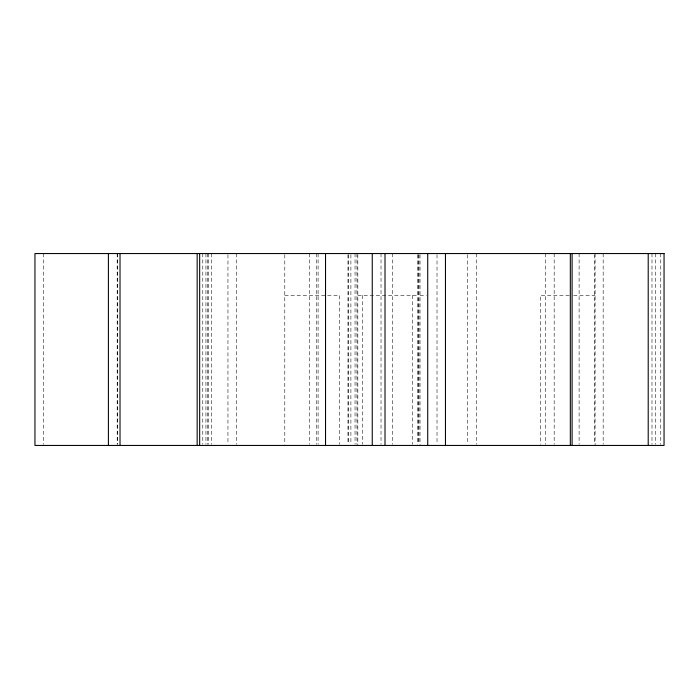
<?xml version="1.0" encoding="UTF-8"?>
<svg xmlns="http://www.w3.org/2000/svg" width="699" height="699" viewBox="0 0 699 699"><rect width="100%" height="100%" fill="white"/><g stroke="black" fill="none" stroke-linecap="round" stroke-linejoin="round"><path stroke-width="0.52" stroke-dasharray="3.5 2.62" d="M284.79 295.354L339.618 295.354L339.618 444.363M357.827 295.354L417.294 295.354M420.029 295.354L426.399 295.354M569.292 295.354L540.266 295.354L540.266 444.363M573.599 295.354L595.094 295.354M660.765 253.554L660.765 444.354M655.278 253.554L655.278 444.354M651.992 253.554L651.992 444.354M603.167 253.554L603.167 444.354M595.094 253.554L595.094 445.446M594.395 254.646L594.395 444.354M579.104 253.554L579.104 444.354M554.176 253.554L554.176 444.354M545.403 253.554L545.403 444.354M476.325 253.554L476.325 444.354M467.552 254.646L467.552 444.354M437.015 254.646L437.015 444.354M420.029 254.646L420.029 445.446M418.954 254.646L418.954 444.354M418.413 254.646L418.413 444.354M417.294 254.619L417.294 444.363M412.655 295.354L412.655 444.363M392.48 253.554L392.48 444.354M381.025 253.554L381.025 444.354M362.466 295.354L362.466 444.363M357.827 254.619L357.827 445.446M356.962 253.554L356.962 444.354M355.04 253.554L355.04 444.354M350.898 254.646L350.898 444.354M348.434 254.646L348.434 444.354M347.971 254.646L347.971 444.354M318.097 253.554L318.097 444.354M316.761 253.554L316.761 444.354M309.325 253.554L309.325 444.354M284.79 254.619L284.79 444.363M236.725 253.554L236.725 444.354M227.953 254.646L227.953 444.354M211.552 253.554L211.552 444.354M208.433 253.554L208.433 444.354M207.411 253.554L207.411 444.354M205.934 253.554L205.934 444.354M202.78 253.554L202.78 444.354M117.484 253.554L117.484 444.354M117.179 253.554L117.179 444.354M43.722 253.554L43.722 444.354"/><path stroke-width="1.05" d="M648.209 253.554L648.209 445.446M572.097 253.554L572.097 445.446M570.332 253.554L570.332 445.446M445.455 253.554L445.455 445.446M427.727 253.554L427.727 445.446M385.009 253.554L385.009 445.446M372.252 253.554L372.252 445.446M325.533 253.554L325.533 445.446M199.661 253.554L199.661 445.446M197.162 253.554L197.162 445.446M120.027 253.554L120.027 445.446M108.406 253.554L108.406 445.446M664.05 253.554L34.95 253.554L34.95 445.446L664.05 445.446L664.05 253.554"/></g></svg>
